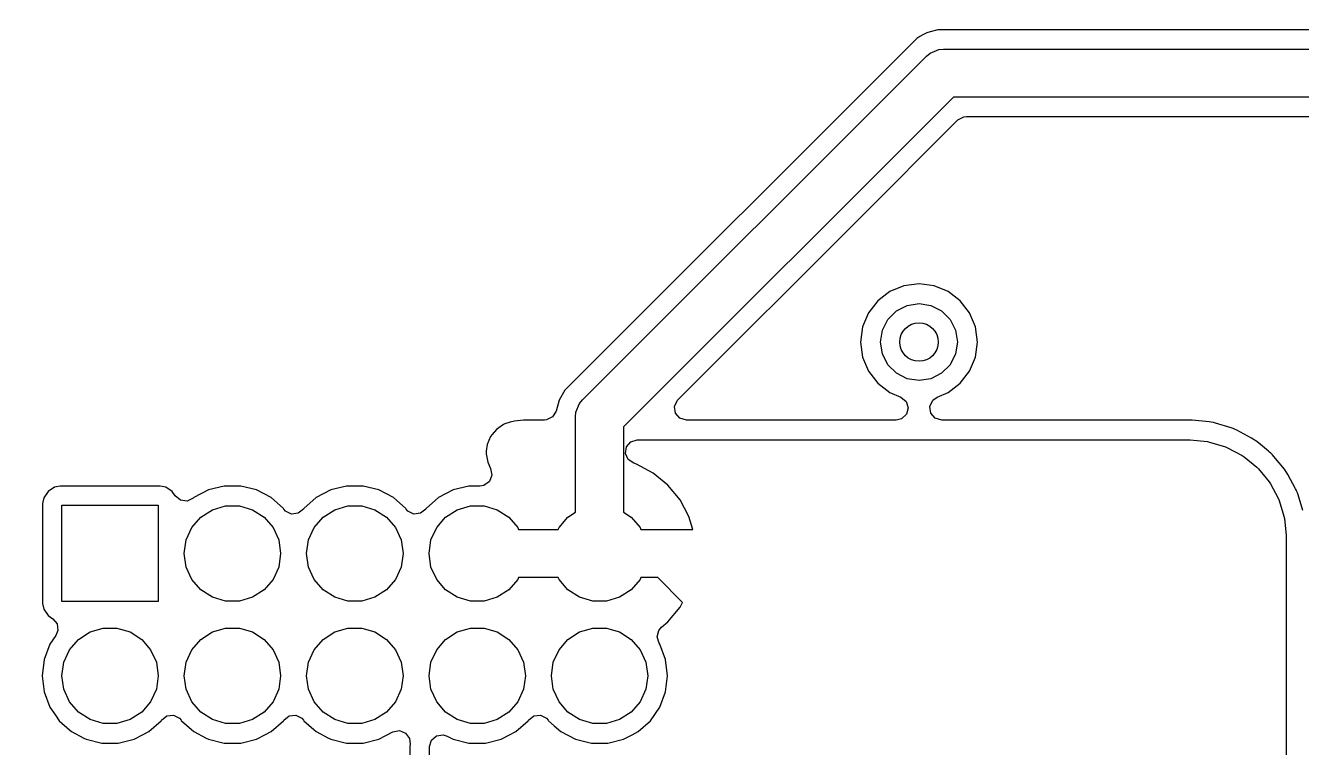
# Model space of a CAD drawing. Extents: x 116 to 183, y -110.2 to -37.6.
# Drawn here: x 132.71 to 145.96, y -61.62 to -54.12 of the extents above; entities that cross this region are included whole.
import ezdxf

# ---------------------------------------------------------------- set-up
doc = ezdxf.new("R2010")
doc.units = 0
doc.layers.add('BLACK', color=7, linetype='CONTINUOUS')

msp = doc.modelspace()

# ---------------------------------------------------------------- linework, layer by layer
at = {"layer": 'BLACK', "linetype": 'CONTINUOUS'}
for p, q in [((142.180691, -54.1595), (142.100151, -54.18108)), ((156.523309, -54.1595), (142.180691, -54.1595)), ((141.963384, -54.249512), (138.309513, -57.903383)), ((141.963387, -54.24951), (141.963384, -54.249512)), ((141.99509, -54.231206), (141.963387, -54.24951)), ((142.026795, -54.212902), (141.99509, -54.231206)), ((142.026796, -54.212901), (142.026795, -54.212902)), ((142.066108, -54.190203), (142.026796, -54.212901)), ((142.066109, -54.190202), (142.066108, -54.190203)), ((142.100151, -54.18108), (142.066109, -54.190202)), ((138.493223, -58.003223), (142.063223, -54.433224)), ((142.063223, -54.433224), (142.101102, -54.402137)), ((142.101102, -54.402137), (142.101107, -54.402133)), ((142.101107, -54.402133), (142.191227, -54.364804)), ((142.191227, -54.364804), (142.24, -54.36)), ((142.24, -54.36), (156.464, -54.36)), ((142.343553, -54.86), (138.92, -58.283553)), ((156.360446, -54.86), (142.343553, -54.86)), ((142.390284, -55.096819), (142.451607, -55.063334)), ((142.451607, -55.063334), (142.477965, -55.0605)), ((142.477965, -55.0605), (156.226035, -55.0605)), ((141.353105, -56.133998), (142.390284, -55.096819)), ((139.484284, -58.002819), (141.353105, -56.133998)), ((141.985999, -56.798318), (141.829239, -56.818955)), ((141.986001, -56.798318), (141.985999, -56.798318)), ((142.14276, -56.818955), (141.986001, -56.798318)), ((141.68316, -56.879463), (141.557718, -56.975718)), ((141.829237, -56.818956), (141.68316, -56.879463)), ((141.829239, -56.818955), (141.829237, -56.818956)), ((142.142762, -56.818956), (142.14276, -56.818955)), ((142.288841, -56.879464), (142.142762, -56.818956)), ((142.414282, -56.975718), (142.288841, -56.879464)), ((141.557718, -56.975718), (141.461463, -57.10116)), ((141.662393, -57.168886), (141.750886, -57.080393)), ((141.750886, -57.080393), (141.862393, -57.023577)), ((141.862393, -57.023577), (141.986, -57.004)), ((141.986, -57.004), (142.109607, -57.023577)), ((142.109607, -57.023577), (142.221114, -57.080393)), ((142.221114, -57.080393), (142.309607, -57.168886)), ((142.510536, -57.101159), (142.414282, -56.975718)), ((141.461463, -57.10116), (141.400956, -57.247237)), ((141.605577, -57.280393), (141.662393, -57.168886)), ((142.309607, -57.168886), (142.366423, -57.280393)), ((142.571044, -57.247238), (142.510536, -57.101159)), ((141.400955, -57.247239), (141.380318, -57.403998)), ((141.400956, -57.247237), (141.400955, -57.247239)), ((141.586, -57.404), (141.605577, -57.280393)), ((142.366423, -57.280393), (142.386, -57.404)), ((142.591682, -57.404), (142.571044, -57.247238)), ((141.380318, -57.403998), (141.380318, -57.404001)), ((141.380318, -57.404001), (141.400955, -57.56076)), ((141.605577, -57.527607), (141.586, -57.404)), ((142.386, -57.404), (142.366423, -57.527607)), ((142.571044, -57.560762), (142.591682, -57.404)), ((141.400955, -57.56076), (141.400956, -57.560762)), ((141.400956, -57.560762), (141.461464, -57.706841)), ((141.662393, -57.639114), (141.605577, -57.527607)), ((142.366423, -57.527607), (142.309607, -57.639114)), ((142.510536, -57.706841), (142.571044, -57.560762)), ((141.461464, -57.706841), (141.557718, -57.832282)), ((141.750886, -57.727607), (141.662393, -57.639114)), ((141.862393, -57.784423), (141.750886, -57.727607)), ((142.221114, -57.727607), (142.109607, -57.784423)), ((142.309607, -57.639114), (142.221114, -57.727607)), ((142.414282, -57.832282), (142.510536, -57.706841)), ((141.557718, -57.832282), (141.683159, -57.928536)), ((141.986, -57.804), (141.862393, -57.784423)), ((142.109607, -57.784423), (141.986, -57.804)), ((142.288841, -57.928536), (142.414282, -57.832282)), ((138.250201, -58.006114), (138.2195, -58.120691)), ((138.309509, -57.903389), (138.250201, -58.006112)), ((138.250201, -58.006112), (138.250201, -58.006113)), ((138.250201, -58.006113), (138.250201, -58.006114)), ((138.309513, -57.903383), (138.309509, -57.903389)), ((138.462137, -58.041102), (138.493223, -58.003223)), ((139.449227, -58.072853), (139.478252, -58.009297)), ((139.478252, -58.009297), (139.484284, -58.002819)), ((141.683159, -57.928536), (141.7976, -57.975939)), ((141.7976, -57.975939), (141.852003, -58.01978)), ((142.099115, -58.072853), (142.12814, -58.009297)), ((142.12814, -58.009297), (142.1744, -57.975939)), ((142.1744, -57.975939), (142.288841, -57.928536)), ((138.218991, -58.122593), (138.182626, -58.182253)), ((138.2195, -58.120693), (138.218991, -58.122593)), ((138.2195, -58.120691), (138.2195, -58.120693)), ((138.42, -58.18), (138.424804, -58.131227)), ((138.424804, -58.131227), (138.462133, -58.041107)), ((138.462133, -58.041107), (138.462137, -58.041102)), ((139.459171, -58.142011), (139.449227, -58.072853)), ((141.852003, -58.01978), (141.874068, -58.086074)), ((141.874068, -58.086074), (141.856789, -58.153774)), ((142.109059, -58.142011), (142.099115, -58.072853)), ((137.674647, -58.258748), (137.600397, -58.312145)), ((137.687853, -58.253707), (137.674647, -58.258748)), ((137.741809, -58.235212), (137.687853, -58.253707)), ((137.741811, -58.235211), (137.741809, -58.235212)), ((137.788301, -58.225097), (137.741811, -58.235211)), ((137.879801, -58.216085), (137.788301, -58.225097)), ((137.889849, -58.215344), (137.879801, -58.216085)), ((137.902005, -58.214747), (137.889849, -58.215344)), ((137.905035, -58.214672), (137.902005, -58.214747)), ((137.912093, -58.2145), (137.905035, -58.214672)), ((138.099216, -58.2145), (137.912093, -58.2145)), ((138.11978, -58.212783), (138.099216, -58.2145)), ((138.182626, -58.182253), (138.11978, -58.212783)), ((138.42, -59.172363), (138.42, -58.18)), ((139.504926, -58.194815), (139.459171, -58.142011)), ((139.571965, -58.2145), (139.504926, -58.194815)), ((141.750147, -58.2145), (139.571965, -58.2145)), ((141.805651, -58.201384), (141.750147, -58.2145)), ((141.856789, -58.153774), (141.805651, -58.201384)), ((142.154814, -58.194815), (142.109059, -58.142011)), ((142.221853, -58.2145), (142.154814, -58.194815)), ((144.789893, -58.2145), (142.221853, -58.2145)), ((144.789907, -58.2145), (144.789893, -58.2145)), ((144.799989, -58.214747), (144.789907, -58.2145)), ((144.804351, -58.214961), (144.799989, -58.214747)), ((144.812158, -58.215344), (144.804351, -58.214961)), ((144.822188, -58.216085), (144.812158, -58.215344)), ((144.999069, -58.233506), (144.822188, -58.216085)), ((144.999095, -58.233509), (144.999069, -58.233506)), ((145.019008, -58.236462), (144.999095, -58.233509)), ((145.019018, -58.236464), (145.019008, -58.236462)), ((145.042845, -58.241203), (145.019018, -58.236464)), ((145.04285, -58.241204), (145.042845, -58.241203)), ((145.042854, -58.241205), (145.04285, -58.241204)), ((145.042867, -58.241208), (145.042854, -58.241205)), ((145.042891, -58.241214), (145.042867, -58.241208)), ((145.062389, -58.246097), (145.042891, -58.241214)), ((145.06243, -58.246108), (145.062389, -58.246097)), ((145.226652, -58.295924), (145.06243, -58.246108)), ((137.538727, -58.384366), (137.505132, -58.469432)), ((137.554158, -58.364556), (137.538727, -58.384366)), ((137.554188, -58.364519), (137.554158, -58.364556)), ((137.600397, -58.312145), (137.554188, -58.364519)), ((138.92, -58.283553), (138.92, -59.172363)), ((145.245656, -58.302724), (145.226652, -58.295924)), ((145.268098, -58.312021), (145.245656, -58.302724)), ((145.268108, -58.312026), (145.268098, -58.312021)), ((145.286317, -58.320638), (145.268108, -58.312026)), ((145.28634, -58.32065), (145.286317, -58.320638)), ((145.43765, -58.401526), (145.28634, -58.32065)), ((145.437664, -58.401534), (145.43765, -58.401526)), ((145.437669, -58.401537), (145.437664, -58.401534)), ((145.454966, -58.411904), (145.437669, -58.401537)), ((137.494569, -58.53851), (137.492298, -58.56353)), ((137.49457, -58.538498), (137.494569, -58.53851)), ((137.505129, -58.469442), (137.49457, -58.538498)), ((137.505132, -58.469432), (137.505129, -58.469442)), ((138.938005, -58.560551), (138.948566, -58.491484)), ((138.948566, -58.491484), (138.994791, -58.43909)), ((138.994791, -58.43909), (139.060896, -58.42)), ((139.060896, -58.42), (144.789907, -58.42)), ((144.789907, -58.42), (144.802061, -58.420597)), ((144.802061, -58.420597), (144.978941, -58.438018)), ((144.978941, -58.438018), (145.002769, -58.442757)), ((145.002769, -58.442757), (145.167001, -58.492576)), ((145.167001, -58.492576), (145.189453, -58.501877)), ((145.189453, -58.501877), (145.340798, -58.582772)), ((145.454971, -58.411907), (145.454966, -58.411904)), ((145.454972, -58.411908), (145.454971, -58.411907)), ((145.475148, -58.425388), (145.454972, -58.411908)), ((145.475168, -58.425402), (145.475148, -58.425388)), ((145.475178, -58.425409), (145.475168, -58.425402)), ((145.475193, -58.42542), (145.475178, -58.425409)), ((145.475197, -58.425423), (145.475193, -58.42542)), ((145.491363, -58.437411), (145.475197, -58.425423)), ((145.491372, -58.437418), (145.491363, -58.437411)), ((145.491378, -58.437423), (145.491372, -58.437418)), ((145.530381, -58.469432), (145.491378, -58.437423)), ((145.614539, -58.538499), (145.530381, -58.469432)), ((145.624034, -58.546291), (145.614539, -58.538499)), ((137.492298, -58.56353), (137.492298, -58.563536)), ((137.492298, -58.563536), (137.510026, -58.653257)), ((137.510026, -58.653257), (137.538483, -58.71707)), ((138.966462, -58.624363), (138.938005, -58.560551)), ((139.0249, -58.66266), (138.966462, -58.624363)), ((139.054536, -58.67165), (139.0249, -58.66266)), ((139.228253, -58.764503), (139.054536, -58.67165)), ((145.340798, -58.582772), (145.36101, -58.596277)), ((145.36101, -58.596277), (145.493666, -58.705145)), ((145.638976, -58.559835), (145.624034, -58.546291)), ((145.656164, -58.577023), (145.638976, -58.559835)), ((145.669708, -58.591965), (145.656164, -58.577023)), ((145.778576, -58.724621), (145.669708, -58.591965)), ((137.552599, -58.786697), (137.526942, -58.851685)), ((137.538483, -58.71707), (137.539049, -58.718156)), ((137.539049, -58.718156), (137.539078, -58.718302)), ((137.539078, -58.718302), (137.539301, -58.718763)), ((137.539256, -58.718803), (137.539183, -58.718835)), ((137.539183, -58.718835), (137.552599, -58.786697)), ((137.539301, -58.718763), (137.539249, -58.718787)), ((137.539249, -58.718787), (137.539256, -58.718803)), ((139.22826, -58.764507), (139.228253, -58.764503)), ((139.380528, -58.889471), (139.22826, -58.764507)), ((145.493666, -58.705145), (145.510854, -58.722333)), ((145.510854, -58.722333), (145.619722, -58.854989)), ((145.778577, -58.724623), (145.778576, -58.724621)), ((145.778587, -58.724635), (145.778577, -58.724623)), ((145.790575, -58.740801), (145.778587, -58.724635)), ((145.790604, -58.740841), (145.790575, -58.740801)), ((145.804091, -58.761027), (145.790604, -58.740841)), ((145.804095, -58.761033), (145.804091, -58.761027)), ((145.814462, -58.778329), (145.804095, -58.761033)), ((145.814465, -58.778335), (145.814462, -58.778329)), ((145.814482, -58.778366), (145.814465, -58.778335)), ((145.89535, -58.929659), (145.814482, -58.778366)), ((133.011769, -58.911132), (132.945447, -58.955447)), ((133.01177, -58.911131), (133.011769, -58.911132)), ((133.070247, -58.8995), (133.01177, -58.911131)), ((133.070252, -58.8995), (133.070247, -58.8995)), ((134.109748, -58.8995), (133.070252, -58.8995)), ((134.109752, -58.8995), (134.109748, -58.8995)), ((134.168229, -58.911131), (134.109752, -58.8995)), ((134.16823, -58.911132), (134.168229, -58.911131)), ((134.234553, -58.955448), (134.16823, -58.911132)), ((134.774944, -58.8995), (134.609773, -58.94021)), ((134.945056, -58.8995), (134.774944, -58.8995)), ((135.110226, -58.94021), (134.945056, -58.8995)), ((136.044944, -58.8995), (135.879773, -58.94021)), ((136.215056, -58.8995), (136.044944, -58.8995)), ((136.380226, -58.94021), (136.215056, -58.8995)), ((137.314944, -58.8995), (137.149773, -58.94021)), ((137.429106, -58.8995), (137.314944, -58.8995)), ((137.470222, -58.892485), (137.429106, -58.8995)), ((137.526942, -58.851685), (137.470222, -58.892485)), ((139.505492, -59.041739), (139.380528, -58.889471)), ((145.619722, -58.854989), (145.633227, -58.875201)), ((145.633227, -58.875201), (145.714121, -59.026543)), ((145.895355, -58.929668), (145.89535, -58.929659)), ((145.902955, -58.945738), (145.895355, -58.929668)), ((132.901131, -59.02177), (132.8895, -59.080247)), ((132.901132, -59.021769), (132.901131, -59.02177)), ((132.945447, -58.955447), (132.901132, -59.021769)), ((134.265897, -59.002358), (134.234553, -58.955448)), ((134.318726, -59.04682), (134.265897, -59.002358)), ((134.387989, -59.056005), (134.318726, -59.04682)), ((134.451223, -59.026286), (134.387989, -59.056005)), ((134.459147, -59.019266), (134.451223, -59.026286)), ((134.459149, -59.019264), (134.459147, -59.019266)), ((134.609773, -58.94021), (134.459149, -59.019264)), ((135.260849, -59.019263), (135.110226, -58.94021)), ((135.388184, -59.132072), (135.260849, -59.019263)), ((135.72915, -59.019263), (135.601815, -59.132072)), ((135.879773, -58.94021), (135.72915, -59.019263)), ((136.530849, -59.019263), (136.380226, -58.94021)), ((136.658184, -59.132072), (136.530849, -59.019263)), ((136.99915, -59.019263), (136.871815, -59.132072)), ((137.149773, -58.94021), (136.99915, -59.019263)), ((139.505496, -59.041746), (139.505492, -59.041739)), ((139.598347, -59.215458), (139.505496, -59.041746)), ((145.714121, -59.026543), (145.723424, -59.049001)), ((145.723424, -59.049001), (145.77324, -59.213224)), ((145.903976, -58.947897), (145.902955, -58.945738)), ((145.913279, -58.970355), (145.903976, -58.947897)), ((145.920075, -58.989348), (145.913279, -58.970355)), ((145.969891, -59.153571), (145.920075, -58.989348)), ((132.8895, -59.080247), (132.8895, -60.119752)), ((133.09, -60.1), (133.09, -59.1)), ((133.09, -59.1), (134.09, -59.1)), ((134.09, -59.1), (134.09, -60.1)), ((134.53257, -59.222125), (134.652292, -59.145184)), ((134.652292, -59.145184), (134.788843, -59.105089)), ((134.788843, -59.105089), (134.931157, -59.105089)), ((134.931157, -59.105089), (135.067708, -59.145184)), ((135.067708, -59.145184), (135.18743, -59.222125)), ((135.392951, -59.138978), (135.388184, -59.132072)), ((135.410753, -59.159523), (135.392951, -59.138978)), ((135.473317, -59.190627), (135.410753, -59.159523)), ((135.542766, -59.182968), (135.473317, -59.190627)), ((135.597049, -59.138978), (135.542766, -59.182968)), ((135.601815, -59.132072), (135.597049, -59.138978)), ((135.80257, -59.222125), (135.922292, -59.145184)), ((135.922292, -59.145184), (136.058843, -59.105089)), ((136.058843, -59.105089), (136.201157, -59.105089)), ((136.201157, -59.105089), (136.337708, -59.145184)), ((136.337708, -59.145184), (136.45743, -59.222125)), ((136.662951, -59.138978), (136.658184, -59.132072)), ((136.680753, -59.159523), (136.662951, -59.138978)), ((136.743317, -59.190627), (136.680753, -59.159523)), ((136.812766, -59.182968), (136.743317, -59.190627)), ((136.867049, -59.138978), (136.812766, -59.182968)), ((136.871815, -59.132072), (136.867049, -59.138978)), ((137.07257, -59.222125), (137.192292, -59.145184)), ((137.192292, -59.145184), (137.328843, -59.105089)), ((137.328843, -59.105089), (137.471157, -59.105089)), ((137.471157, -59.105089), (137.607708, -59.145184)), ((137.607708, -59.145184), (137.72743, -59.222125)), ((138.34257, -59.222125), (138.42, -59.172363)), ((138.92, -59.172363), (138.99743, -59.222125)), ((134.380254, -59.459134), (134.439373, -59.32968)), ((134.439373, -59.32968), (134.53257, -59.222125)), ((135.18743, -59.222125), (135.280627, -59.32968)), ((135.280627, -59.32968), (135.339746, -59.459134)), ((135.650254, -59.459134), (135.709373, -59.32968)), ((135.709373, -59.32968), (135.80257, -59.222125)), ((136.45743, -59.222125), (136.550627, -59.32968)), ((136.550627, -59.32968), (136.609746, -59.459134)), ((136.920254, -59.459134), (136.979373, -59.32968)), ((136.979373, -59.32968), (137.07257, -59.222125)), ((137.72743, -59.222125), (137.820627, -59.32968)), ((137.820627, -59.32968), (137.829907, -59.35)), ((138.240093, -59.35), (138.249373, -59.32968)), ((138.249373, -59.32968), (138.34257, -59.222125)), ((138.99743, -59.222125), (139.090627, -59.32968)), ((139.090627, -59.32968), (139.099907, -59.35)), ((139.63916, -59.349999), (139.598347, -59.215458)), ((145.77324, -59.213224), (145.777982, -59.237065)), ((145.777982, -59.237065), (145.795403, -59.413938)), ((134.36, -59.6), (134.380254, -59.459134)), ((135.339746, -59.459134), (135.36, -59.6)), ((135.63, -59.6), (135.650254, -59.459134)), ((136.609746, -59.459134), (136.63, -59.6)), ((136.9, -59.6), (136.920254, -59.459134)), ((137.829907, -59.35), (138.107106, -59.35)), ((138.107106, -59.35), (138.240093, -59.35)), ((139.099907, -59.35), (139.377106, -59.35)), ((139.377106, -59.35), (139.63916, -59.35)), ((139.63916, -59.35), (139.63916, -59.349999)), ((145.795403, -59.413938), (145.796, -59.426092)), ((145.796, -59.426092), (145.796, -61.731907)), ((134.380254, -59.740866), (134.36, -59.6)), ((135.36, -59.6), (135.339746, -59.740866)), ((135.650254, -59.740866), (135.63, -59.6)), ((136.63, -59.6), (136.609746, -59.740866)), ((136.920254, -59.740866), (136.9, -59.6)), ((134.439373, -59.87032), (134.380254, -59.740866)), ((135.339746, -59.740866), (135.280627, -59.87032)), ((135.709373, -59.87032), (135.650254, -59.740866)), ((136.609746, -59.740866), (136.550627, -59.87032)), ((136.979373, -59.87032), (136.920254, -59.740866)), ((137.829907, -59.85), (137.820627, -59.87032)), ((138.240093, -59.85), (137.829907, -59.85)), ((138.249373, -59.87032), (138.240093, -59.85)), ((139.099907, -59.85), (139.090627, -59.87032)), ((139.273552, -59.85), (139.099907, -59.85)), ((139.532076, -60.108524), (139.273552, -59.85)), ((134.53257, -59.977875), (134.439373, -59.87032)), ((134.652292, -60.054816), (134.53257, -59.977875)), ((135.18743, -59.977875), (135.067708, -60.054816)), ((135.280627, -59.87032), (135.18743, -59.977875)), ((135.80257, -59.977875), (135.709373, -59.87032)), ((135.922292, -60.054816), (135.80257, -59.977875)), ((136.45743, -59.977875), (136.337708, -60.054816)), ((136.550627, -59.87032), (136.45743, -59.977875)), ((137.07257, -59.977875), (136.979373, -59.87032)), ((137.192292, -60.054816), (137.07257, -59.977875)), ((137.72743, -59.977875), (137.607708, -60.054816)), ((137.820627, -59.87032), (137.72743, -59.977875)), ((138.34257, -59.977875), (138.249373, -59.87032)), ((138.462292, -60.054816), (138.34257, -59.977875)), ((138.99743, -59.977875), (138.877708, -60.054816)), ((139.090627, -59.87032), (138.99743, -59.977875)), ((132.8895, -60.119752), (132.901131, -60.178229)), ((134.09, -60.1), (133.09, -60.1)), ((134.788843, -60.094911), (134.652292, -60.054816)), ((134.931157, -60.094911), (134.788843, -60.094911)), ((135.067708, -60.054816), (134.931157, -60.094911)), ((136.058843, -60.094911), (135.922292, -60.054816)), ((136.201157, -60.094911), (136.058843, -60.094911)), ((136.337708, -60.054816), (136.201157, -60.094911)), ((137.328843, -60.094911), (137.192292, -60.054816)), ((137.471157, -60.094911), (137.328843, -60.094911)), ((137.607708, -60.054816), (137.471157, -60.094911)), ((138.598843, -60.094911), (138.462292, -60.054816)), ((138.741157, -60.094911), (138.598843, -60.094911)), ((138.877708, -60.054816), (138.741157, -60.094911)), ((139.505496, -60.158253), (139.532076, -60.108524)), ((132.901131, -60.178229), (132.901132, -60.17823)), ((132.901132, -60.17823), (132.945447, -60.244552)), ((132.945447, -60.244552), (132.994824, -60.277545)), ((139.380529, -60.310527), (139.505492, -60.15826)), ((139.505492, -60.15826), (139.505496, -60.158253)), ((132.994824, -60.277545), (133.039629, -60.331158)), ((133.039629, -60.331158), (133.048336, -60.400483)), ((133.382292, -60.415184), (133.518843, -60.375089)), ((133.518843, -60.375089), (133.661157, -60.375089)), ((133.661157, -60.375089), (133.797708, -60.415184)), ((134.652292, -60.415184), (134.788843, -60.375089)), ((134.788843, -60.375089), (134.931157, -60.375089)), ((134.931157, -60.375089), (135.067708, -60.415184)), ((135.922292, -60.415184), (136.058843, -60.375089)), ((136.058843, -60.375089), (136.201157, -60.375089)), ((136.201157, -60.375089), (136.337708, -60.415184)), ((137.192292, -60.415184), (137.328843, -60.375089)), ((137.328843, -60.375089), (137.471157, -60.375089)), ((137.471157, -60.375089), (137.607708, -60.415184)), ((138.462292, -60.415184), (138.598843, -60.375089)), ((138.598843, -60.375089), (138.741157, -60.375089)), ((138.741157, -60.375089), (138.877708, -60.415184)), ((139.284187, -60.399063), (139.311991, -60.366774)), ((139.311991, -60.366774), (139.380529, -60.310527)), ((133.027983, -60.451087), (132.965183, -60.542068)), ((133.048336, -60.400483), (133.027983, -60.451087)), ((133.169373, -60.59968), (133.26257, -60.492125)), ((133.26257, -60.492125), (133.382292, -60.415184)), ((133.797708, -60.415184), (133.91743, -60.492125)), ((133.91743, -60.492125), (134.010627, -60.59968)), ((134.439373, -60.59968), (134.53257, -60.492125)), ((134.53257, -60.492125), (134.652292, -60.415184)), ((135.067708, -60.415184), (135.18743, -60.492125)), ((135.18743, -60.492125), (135.280627, -60.59968)), ((135.709373, -60.59968), (135.80257, -60.492125)), ((135.80257, -60.492125), (135.922292, -60.415184)), ((136.337708, -60.415184), (136.45743, -60.492125)), ((136.45743, -60.492125), (136.550627, -60.59968)), ((136.979373, -60.59968), (137.07257, -60.492125)), ((137.07257, -60.492125), (137.192292, -60.415184)), ((137.607708, -60.415184), (137.72743, -60.492125)), ((137.72743, -60.492125), (137.820627, -60.59968)), ((138.249373, -60.59968), (138.34257, -60.492125)), ((138.34257, -60.492125), (138.462292, -60.415184)), ((138.877708, -60.415184), (138.99743, -60.492125)), ((138.99743, -60.492125), (139.090627, -60.59968)), ((139.266722, -60.466714), (139.284187, -60.399063)), ((139.288604, -60.533068), (139.266722, -60.466714)), ((132.965182, -60.542068), (132.90486, -60.701125)), ((132.965183, -60.542068), (132.965182, -60.542068)), ((133.110254, -60.729134), (133.169373, -60.59968)), ((134.010627, -60.59968), (134.069746, -60.729134)), ((134.380254, -60.729134), (134.439373, -60.59968)), ((135.280627, -60.59968), (135.339746, -60.729134)), ((135.650254, -60.729134), (135.709373, -60.59968)), ((136.550627, -60.59968), (136.609746, -60.729134)), ((136.920254, -60.729134), (136.979373, -60.59968)), ((137.820627, -60.59968), (137.879746, -60.729134)), ((138.190254, -60.729134), (138.249373, -60.59968)), ((139.090627, -60.59968), (139.149746, -60.729134)), ((139.294818, -60.54207), (139.288604, -60.533068)), ((139.35514, -60.701128), (139.294818, -60.54207)), ((132.904859, -60.70113), (132.884355, -60.87)), ((132.90486, -60.701125), (132.904859, -60.70113)), ((133.09, -60.87), (133.110254, -60.729134)), ((134.069746, -60.729134), (134.09, -60.87)), ((134.36, -60.87), (134.380254, -60.729134)), ((135.339746, -60.729134), (135.36, -60.87)), ((135.63, -60.87), (135.650254, -60.729134)), ((136.609746, -60.729134), (136.63, -60.87)), ((136.9, -60.87), (136.920254, -60.729134)), ((137.879746, -60.729134), (137.9, -60.87)), ((138.17, -60.87), (138.190254, -60.729134)), ((139.149746, -60.729134), (139.17, -60.87)), ((139.375645, -60.87), (139.35514, -60.701128)), ((132.884355, -60.87), (132.904859, -61.038869)), ((133.110254, -61.010866), (133.09, -60.87)), ((134.09, -60.87), (134.069746, -61.010866)), ((134.380254, -61.010866), (134.36, -60.87)), ((135.36, -60.87), (135.339746, -61.010866)), ((135.650254, -61.010866), (135.63, -60.87)), ((136.63, -60.87), (136.609746, -61.010866)), ((136.920254, -61.010866), (136.9, -60.87)), ((137.9, -60.87), (137.879746, -61.010866)), ((138.190254, -61.010866), (138.17, -60.87)), ((139.17, -60.87), (139.149746, -61.010866)), ((139.35514, -61.038872), (139.375645, -60.87)), ((132.904859, -61.038869), (132.90486, -61.038874)), ((132.90486, -61.038874), (132.965182, -61.197931)), ((133.169373, -61.14032), (133.110254, -61.010866)), ((134.069746, -61.010866), (134.010627, -61.14032)), ((134.439373, -61.14032), (134.380254, -61.010866)), ((135.339746, -61.010866), (135.280627, -61.14032)), ((135.709373, -61.14032), (135.650254, -61.010866)), ((136.609746, -61.010866), (136.550627, -61.14032)), ((136.979373, -61.14032), (136.920254, -61.010866)), ((137.879746, -61.010866), (137.820627, -61.14032)), ((138.249373, -61.14032), (138.190254, -61.010866)), ((139.149746, -61.010866), (139.090627, -61.14032)), ((139.294818, -61.19793), (139.35514, -61.038872)), ((133.26257, -61.247875), (133.169373, -61.14032)), ((134.010627, -61.14032), (133.91743, -61.247875)), ((134.53257, -61.247875), (134.439373, -61.14032)), ((135.280627, -61.14032), (135.18743, -61.247875)), ((135.80257, -61.247875), (135.709373, -61.14032)), ((136.550627, -61.14032), (136.45743, -61.247875)), ((137.07257, -61.247875), (136.979373, -61.14032)), ((137.820627, -61.14032), (137.72743, -61.247875)), ((138.34257, -61.247875), (138.249373, -61.14032)), ((139.090627, -61.14032), (138.99743, -61.247875)), ((132.965182, -61.197931), (133.021398, -61.279372)), ((133.021398, -61.279372), (133.061817, -61.337929)), ((133.382292, -61.324816), (133.26257, -61.247875)), ((133.91743, -61.247875), (133.797708, -61.324816)), ((134.12295, -61.331021), (134.17723, -61.287033)), ((134.17723, -61.287033), (134.246678, -61.279372)), ((134.246678, -61.279372), (134.309244, -61.310473)), ((134.309244, -61.310473), (134.327046, -61.331017)), ((134.652292, -61.324816), (134.53257, -61.247875)), ((135.18743, -61.247875), (135.067708, -61.324816)), ((135.39295, -61.331021), (135.44723, -61.287033)), ((135.44723, -61.287033), (135.516678, -61.279372)), ((135.516678, -61.279372), (135.579244, -61.310473)), ((135.579244, -61.310473), (135.597046, -61.331017)), ((135.922292, -61.324816), (135.80257, -61.247875)), ((136.45743, -61.247875), (136.337708, -61.324816)), ((137.192292, -61.324816), (137.07257, -61.247875)), ((137.72743, -61.247875), (137.607708, -61.324816)), ((137.93295, -61.331021), (137.98723, -61.287033)), ((137.98723, -61.287033), (138.056678, -61.279372)), ((138.056678, -61.279372), (138.119244, -61.310473)), ((138.119244, -61.310473), (138.137046, -61.331017)), ((138.462292, -61.324816), (138.34257, -61.247875)), ((138.99743, -61.247875), (138.877708, -61.324816)), ((139.198183, -61.337929), (139.294818, -61.19793)), ((133.061817, -61.337929), (133.167505, -61.43156)), ((133.167505, -61.43156), (133.18915, -61.450736)), ((133.18915, -61.450736), (133.317227, -61.517956)), ((133.518843, -61.364911), (133.382292, -61.324816)), ((133.661157, -61.364911), (133.518843, -61.364911)), ((133.797708, -61.324816), (133.661157, -61.364911)), ((133.931221, -61.482031), (133.990849, -61.450736)), ((133.990849, -61.450736), (133.99085, -61.450734)), ((133.99085, -61.450734), (133.990852, -61.450734)), ((133.990852, -61.450734), (134.118183, -61.337929)), ((134.118183, -61.337929), (134.12295, -61.331021)), ((134.327046, -61.331017), (134.331817, -61.337929)), ((134.331817, -61.337929), (134.433072, -61.427633)), ((134.433072, -61.427633), (134.45915, -61.450736)), ((134.45915, -61.450736), (134.587227, -61.517956)), ((134.788843, -61.364911), (134.652292, -61.324816)), ((134.931157, -61.364911), (134.788843, -61.364911)), ((135.067708, -61.324816), (134.931157, -61.364911)), ((135.201221, -61.482031), (135.260849, -61.450736)), ((135.260849, -61.450736), (135.26085, -61.450734)), ((135.26085, -61.450734), (135.260852, -61.450734)), ((135.260852, -61.450734), (135.388183, -61.337929)), ((135.388183, -61.337929), (135.39295, -61.331021)), ((135.597046, -61.331017), (135.601817, -61.337929)), ((135.601817, -61.337929), (135.703072, -61.427633)), ((135.703072, -61.427633), (135.72915, -61.450736)), ((135.72915, -61.450736), (135.857227, -61.517956)), ((136.058843, -61.364911), (135.922292, -61.324816)), ((136.201157, -61.364911), (136.058843, -61.364911)), ((136.337708, -61.324816), (136.201157, -61.364911)), ((136.52374, -61.454466), (136.592247, -61.440741)), ((136.592247, -61.440741), (136.6573, -61.466233)), ((137.328843, -61.364911), (137.192292, -61.324816)), ((137.471157, -61.364911), (137.328843, -61.364911)), ((137.607708, -61.324816), (137.471157, -61.364911)), ((137.737031, -61.48423), (137.800849, -61.450736)), ((137.800849, -61.450736), (137.80085, -61.450734)), ((137.80085, -61.450734), (137.800852, -61.450734)), ((137.800852, -61.450734), (137.928183, -61.337929)), ((137.928183, -61.337929), (137.93295, -61.331021)), ((138.137046, -61.331017), (138.141817, -61.337929)), ((138.141817, -61.337929), (138.199731, -61.389236)), ((138.199731, -61.389236), (138.26915, -61.450736)), ((138.26915, -61.450736), (138.419773, -61.529789)), ((138.598843, -61.364911), (138.462292, -61.324816)), ((138.741157, -61.364911), (138.598843, -61.364911)), ((138.877708, -61.324816), (138.741157, -61.364911)), ((139.007031, -61.48423), (139.070849, -61.450736)), ((139.070849, -61.450736), (139.07085, -61.450734)), ((139.07085, -61.450734), (139.070852, -61.450734)), ((139.070852, -61.450734), (139.198183, -61.337929)), ((133.317227, -61.517956), (133.339775, -61.52979)), ((133.339775, -61.52979), (133.504944, -61.5705)), ((133.504944, -61.5705), (133.675056, -61.5705)), ((133.675056, -61.5705), (133.840225, -61.52979)), ((133.840225, -61.52979), (133.931221, -61.482031)), ((134.587227, -61.517956), (134.609775, -61.52979)), ((134.609775, -61.52979), (134.774944, -61.5705)), ((134.774944, -61.5705), (134.945056, -61.5705)), ((134.945056, -61.5705), (135.110225, -61.52979)), ((135.110225, -61.52979), (135.201221, -61.482031)), ((135.857227, -61.517956), (135.879775, -61.52979)), ((135.879775, -61.52979), (136.044944, -61.5705)), ((136.044944, -61.5705), (136.215056, -61.5705)), ((136.215056, -61.5705), (136.380225, -61.52979)), ((136.380225, -61.52979), (136.52374, -61.454466)), ((136.6573, -61.466233), (136.698245, -61.522849)), ((136.698245, -61.522849), (136.704103, -61.58191)), ((136.704103, -61.58191), (136.7005, -61.606968)), ((136.906, -61.606968), (136.925685, -61.539929)), ((136.925685, -61.539929), (136.978489, -61.494174)), ((136.978489, -61.494174), (137.047647, -61.48423)), ((137.047647, -61.48423), (137.087626, -61.497172)), ((137.087626, -61.497172), (137.149773, -61.529789)), ((137.149773, -61.529789), (137.149775, -61.52979)), ((137.149775, -61.52979), (137.314944, -61.5705)), ((137.314944, -61.5705), (137.485056, -61.5705)), ((137.485056, -61.5705), (137.650225, -61.52979)), ((137.650225, -61.52979), (137.737031, -61.48423)), ((138.419773, -61.529789), (138.419775, -61.52979)), ((138.419775, -61.52979), (138.584944, -61.5705)), ((138.584944, -61.5705), (138.755056, -61.5705)), ((138.755056, -61.5705), (138.920225, -61.52979)), ((138.920225, -61.52979), (139.007031, -61.48423)), ((136.7005, -61.606968), (136.7005, -61.731907)), ((136.906, -61.731907), (136.906, -61.606968))]:
    msp.add_line(p, q, dxfattribs=at)
at = {"layer": 'BLACK'}
msp.add_circle((141.986, -57.404), 0.2, dxfattribs=at)
msp.add_arc((149.450502, -71.074296), 33.5, 0, 180, dxfattribs=at)

doc.saveas('drawing.dxf')
